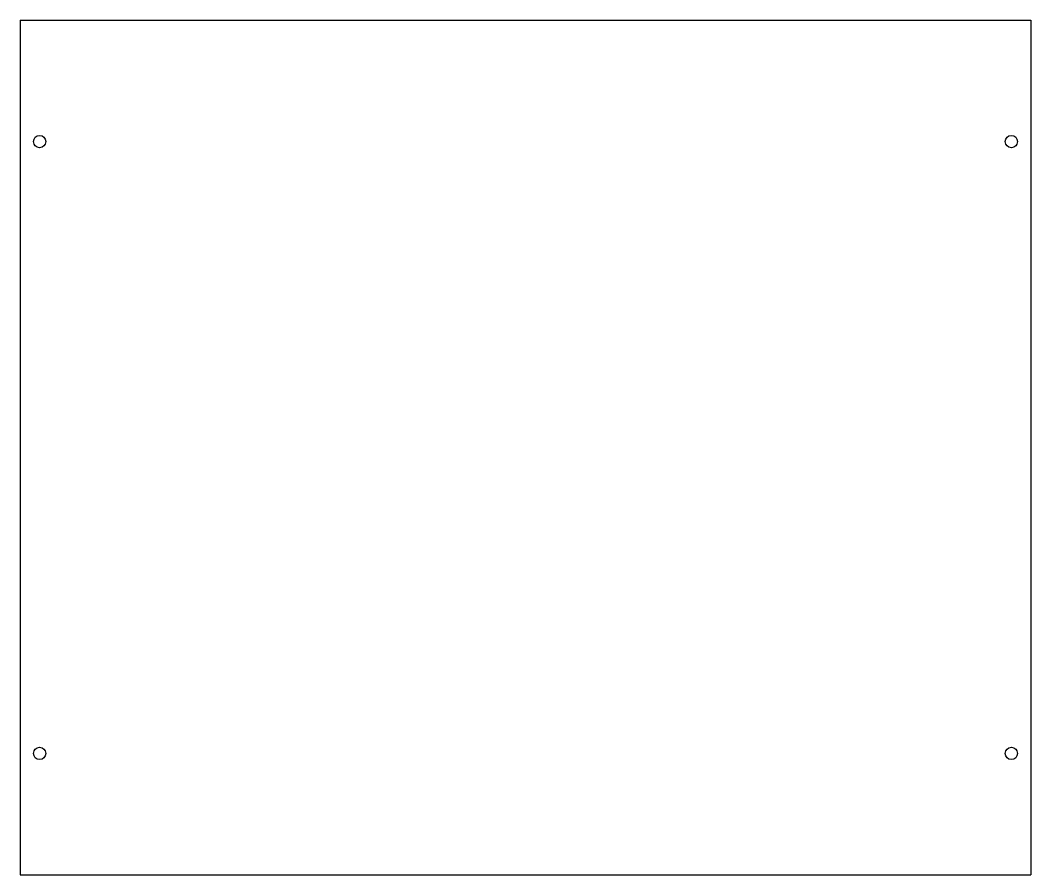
# Model space of a CAD drawing. Header units: millimetres. Extents: x -330 to 330, y -279 to 279.
import ezdxf

# ---------------------------------------------------------------- set-up
doc = ezdxf.new("R2010")
doc.units = ezdxf.units.MM

msp = doc.modelspace()

# ---------------------------------------------------------------- linework, layer by layer
for p, q in [((-330.2, 279.4, 0.5), (330.2, 279.4, 0.5)), ((-330.2, 279.4, 0.5), (-330.2, -279.4, 0.5)), ((330.2, 279.4, 0.5), (330.2, -279.4, 0.5)), ((-330.2, -279.4, 0.5), (330.2, -279.4, 0.5))]:
    msp.add_line(p, q)
for centre in [(-317.5, 200, 0.5), (317.5, 200, 0.5), (-317.5, -200, 0.5), (317.5, -200, 0.5)]:
    msp.add_circle(centre, 4)

doc.saveas('drawing.dxf')
